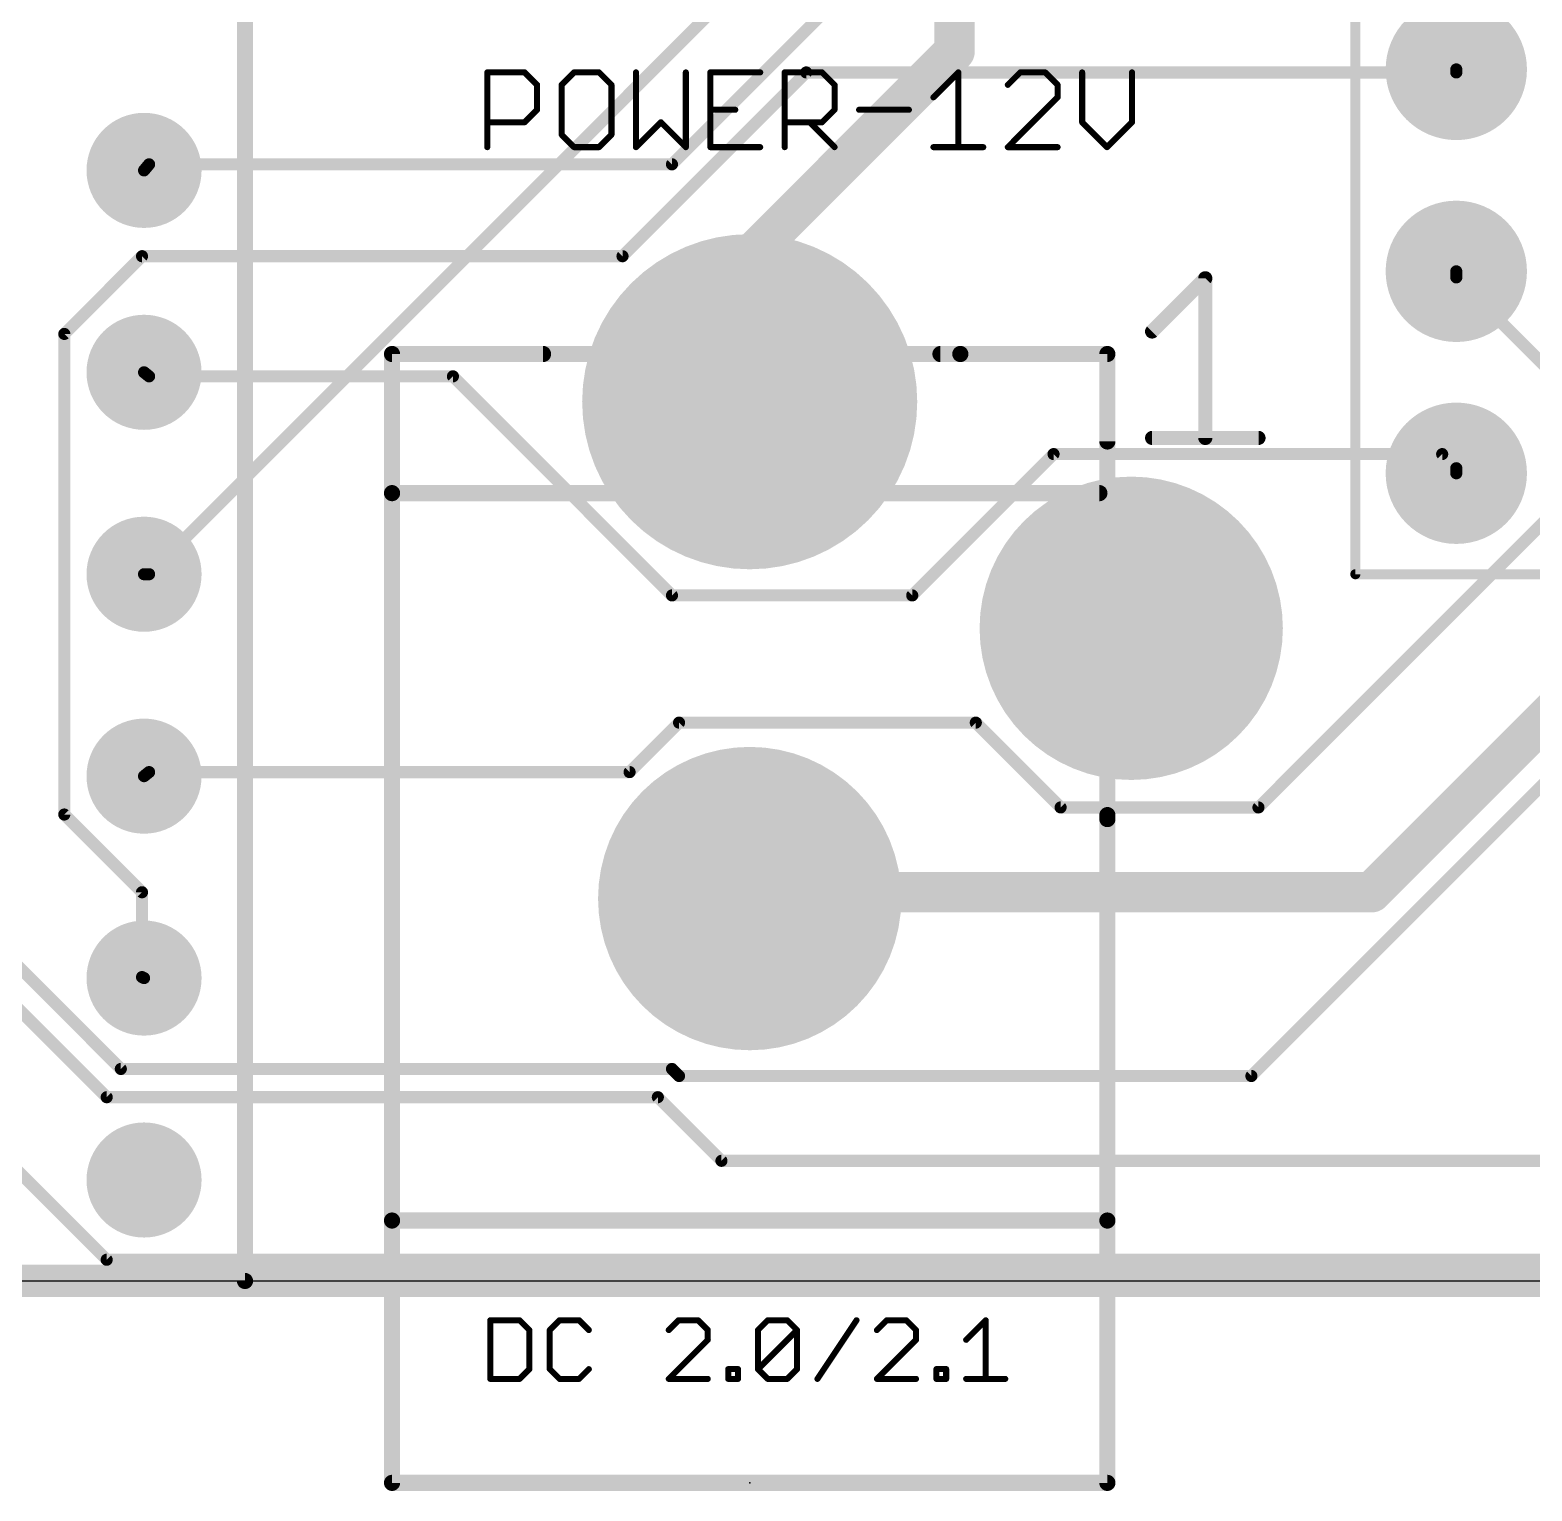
# Model space of a CAD drawing. Extents: x 0 to 101, y -4 to 80.
# Drawn here: x 53.18 to 72.07, y -2.64 to 15.74 of the extents above; entities that cross this region are included whole.
import ezdxf

# ---------------------------------------------------------------- set-up
doc = ezdxf.new("R2010")
doc.units = 0
for name, color, linetype in [('1', 14, 'CONTINUOUS'), ('16', 174, 'CONTINUOUS'), ('17', 94, 'CONTINUOUS'), ('20', 178, 'CONTINUOUS'), ('21', 251, 'CONTINUOUS'), ('23', 178, 'CONTINUOUS'), ('25', 251, 'CONTINUOUS'), ('51', 251, 'CONTINUOUS')]:
    doc.layers.add(name, color=color, linetype=linetype)

# ---------------------------------------------------------------- blocks, each defined once
blk = doc.blocks.new('ROUNDP')
at = {"const_width": 0.5}
blk.add_lwpolyline([(0, -0.25, 1), (0, 0.25, 1), (0, -0.25)], format="xyb", dxfattribs=at)

msp = doc.modelspace()

# ---------------------------------------------------------------- linework, layer by layer
at = {"layer": '1'}
for points, const_width in [([(66.2305, 19.0246), (61.2521, 14.0462)], 0.1524), ([(71.12, 15.2019), (71.12, 15.24)], 0.1524), ([(62.9412, 15.2019), (60.6298, 12.8905)], 0.1524), ([(71.12, 15.2019), (62.9412, 15.2019)], 0.1524), ([(54.6735, 14.0462), (54.61, 13.97)], 0.1524), ([(61.2521, 14.0462), (54.6735, 14.0462)], 0.1524), ([(54.5846, 12.8905), (53.6067, 11.9126)], 0.1524), ([(60.6298, 12.8905), (54.5846, 12.8905)], 0.1524), ([(71.12, 12.6238), (71.12, 12.7)], 0.1524), ([(71.12, 12.6238), (72.3646, 11.3792)], 0.1524), ([(53.6067, 11.9126), (53.6067, 5.8674)], 0.1524), ([(54.6735, 11.3792), (54.61, 11.43)], 0.1524), ([(58.4962, 11.3792), (54.6735, 11.3792)], 0.1524), ([(61.2521, 8.6233), (58.4962, 11.3792)], 0.1524), ([(66.0527, 10.4013), (64.2747, 8.6233)], 0.1524), ([(70.9422, 10.4013), (66.0527, 10.4013)], 0.1524), ([(71.12, 10.2235), (70.9422, 10.4013)], 0.1524), ([(71.12, 10.2235), (71.12, 10.16)], 0.1524), ([(54.1401, 2.3114), (46.4947, 9.9568)], 0.1524), ([(54.3179, 2.667), (47.0281, 9.9568)], 0.1524), ([(72.3646, 9.6901), (68.6308, 5.9563)], 0.1524), ([(64.2747, 8.6233), (61.2521, 8.6233)], 0.1524), ([(73.6981, 8.5344), (70.0532, 4.8895)], 0.508), ([(73.9648, 8.001), (68.5419, 2.5781)], 0.1524), ([(61.341, 7.0231), (60.7187, 6.4008)], 0.1524), ([(65.0748, 7.0231), (61.341, 7.0231)], 0.1524), ([(66.1416, 5.9563), (65.0748, 7.0231)], 0.1524), ([(54.6735, 6.4008), (54.61, 6.35)], 0.1524), ([(60.7187, 6.4008), (54.6735, 6.4008)], 0.1524), ([(53.6067, 5.8674), (54.5846, 4.8895)], 0.1524), ([(68.6308, 5.9563), (66.1416, 5.9563)], 0.1524), ([(70.0532, 4.8895), (62.23, 4.8895)], 0.508), ([(62.23, 4.8895), (62.23, 4.81)], 0.508), ([(54.1401, 0.2667), (49.5173, 4.8895)], 0.1524), ([(54.5846, 4.8895), (54.5846, 3.8227)], 0.1524), ([(54.5846, 3.8227), (54.61, 3.81)], 0.1524), ([(61.2521, 2.667), (54.3179, 2.667)], 0.1524), ([(61.341, 2.5781), (61.2521, 2.667)], 0.1524), ([(68.5419, 2.5781), (61.341, 2.5781)], 0.1524), ([(61.0743, 2.3114), (54.1401, 2.3114)], 0.1524), ([(61.8744, 1.5113), (61.0743, 2.3114)], 0.1524), ([(84.0105, 1.5113), (61.8744, 1.5113)], 0.1524), ([(0, 0), (100.33, 0)], 0.4064), ([(83.0326, 0.2667), (54.1401, 0.2667)], 0.1524)]:
    msp.add_lwpolyline(points, dxfattribs=dict(at, const_width=const_width))
for points, const_width in [([(71.1581, 15.24, 1), (71.0819, 15.24)], 0.0762), ([(62.9412, 15.24, 1), (62.9412, 15.1638)], 0.0762), ([(62.9681, 15.175, 1), (62.9143, 15.2288)], 0.0762), ([(71.0819, 15.2019, 1), (71.1581, 15.2019)], 0.0762), ([(71.12, 15.1638, 1), (71.12, 15.24)], 0.0762), ([(54.5807, 13.9944, 1), (54.6393, 13.9456)], 0.0762), ([(54.6735, 14.0843, 1), (54.6735, 14.0081)], 0.0762), ([(54.7028, 14.0218, 1), (54.6442, 14.0706)], 0.0762), ([(61.2252, 14.0731, 1), (61.279, 14.0193)], 0.0762), ([(61.2521, 14.0081, 1), (61.2521, 14.0843)], 0.0762), ([(54.5846, 12.9286, 1), (54.5846, 12.8524)], 0.0762), ([(54.6115, 12.8636, 1), (54.5577, 12.9174)], 0.0762), ([(60.6029, 12.9174, 1), (60.6567, 12.8636)], 0.0762), ([(60.6298, 12.8524, 1), (60.6298, 12.9286)], 0.0762), ([(71.1581, 12.7, 1), (71.0819, 12.7)], 0.0762), ([(71.0819, 12.6238, 1), (71.1581, 12.6238)], 0.0762), ([(71.1469, 12.6507, 1), (71.0931, 12.5969)], 0.0762), ([(53.6448, 11.9126, 1), (53.5686, 11.9126)], 0.0762), ([(53.5798, 11.9395, 1), (53.6336, 11.8857)], 0.0762), ([(54.6338, 11.4598, 1), (54.5862, 11.4002)], 0.0762), ([(54.6735, 11.4173, 1), (54.6735, 11.3411)], 0.0762), ([(54.6497, 11.3494, 1), (54.6973, 11.409)], 0.0762), ([(58.5231, 11.4061, 1), (58.4693, 11.3523)], 0.0762), ([(58.4962, 11.3411, 1), (58.4962, 11.4173)], 0.0762), ([(66.0527, 10.4394, 1), (66.0527, 10.3632)], 0.0762), ([(66.0796, 10.3744, 1), (66.0258, 10.4282)], 0.0762), ([(70.9691, 10.4282, 1), (70.9153, 10.3744)], 0.0762), ([(70.9422, 10.3632, 1), (70.9422, 10.4394)], 0.0762), ([(71.1581, 10.2235, 1), (71.0819, 10.2235)], 0.0762), ([(71.0931, 10.1966, 1), (71.1469, 10.2504)], 0.0762), ([(71.0819, 10.16, 1), (71.1581, 10.16)], 0.0762), ([(61.2521, 8.6614, 1), (61.2521, 8.5852)], 0.0762), ([(64.2747, 8.5852, 1), (64.2747, 8.6614)], 0.0762), ([(61.2252, 8.5964, 1), (61.279, 8.6502)], 0.0762), ([(64.2478, 8.6502, 1), (64.3016, 8.5964)], 0.0762), ([(61.341, 7.0612, 1), (61.341, 6.985)], 0.0762), ([(61.3679, 6.9962, 1), (61.3141, 7.05)], 0.0762), ([(65.1017, 7.05, 1), (65.0479, 6.9962)], 0.0762), ([(65.0748, 6.985, 1), (65.0748, 7.0612)], 0.0762), ([(54.6735, 6.4389, 1), (54.6735, 6.3627)], 0.0762), ([(54.6973, 6.371, 1), (54.6497, 6.4306)], 0.0762), ([(60.6918, 6.4277, 1), (60.7456, 6.3739)], 0.0762), ([(60.7187, 6.3627, 1), (60.7187, 6.4389)], 0.0762), ([(54.5862, 6.3798, 1), (54.6338, 6.3202)], 0.0762), ([(53.5686, 5.8674, 1), (53.6448, 5.8674)], 0.0762), ([(53.6336, 5.8943, 1), (53.5798, 5.8405)], 0.0762), ([(66.1416, 5.9944, 1), (66.1416, 5.9182)], 0.0762), ([(66.1147, 5.9294, 1), (66.1685, 5.9832)], 0.0762), ([(68.6039, 5.9832, 1), (68.6577, 5.9294)], 0.0762), ([(68.6308, 5.9182, 1), (68.6308, 5.9944)], 0.0762), ([(62.23, 5.0165, 1), (62.23, 4.7625)], 0.254), ([(62.357, 4.8895, 1), (62.103, 4.8895)], 0.254), ([(69.9634, 4.9793, 1), (70.143, 4.7997)], 0.254), ([(70.0532, 4.7625, 1), (70.0532, 5.0165)], 0.254), ([(54.6227, 4.8895, 1), (54.5465, 4.8895)], 0.0762), ([(54.5577, 4.8626, 1), (54.6115, 4.9164)], 0.0762), ([(62.103, 4.81, 1), (62.357, 4.81)], 0.254), ([(54.6016, 3.8568, 1), (54.5676, 3.7886)], 0.0762), ([(54.5465, 3.8227, 1), (54.6227, 3.8227)], 0.0762), ([(54.593, 3.7759, 1), (54.627, 3.8441)], 0.0762), ([(54.3179, 2.7051, 1), (54.3179, 2.6289)], 0.0762), ([(54.291, 2.6401, 1), (54.3448, 2.6939)], 0.0762), ([(61.279, 2.6939, 1), (61.2252, 2.6401)], 0.0762), ([(61.2521, 2.6289, 1), (61.2521, 2.7051)], 0.0762), ([(61.341, 2.6162, 1), (61.341, 2.54)], 0.0762), ([(68.5419, 2.54, 1), (68.5419, 2.6162)], 0.0762), ([(61.3141, 2.5512, 1), (61.3679, 2.605)], 0.0762), ([(68.515, 2.605, 1), (68.5688, 2.5512)], 0.0762), ([(54.1401, 2.3495, 1), (54.1401, 2.2733)], 0.0762), ([(54.1132, 2.2845, 1), (54.167, 2.3383)], 0.0762), ([(61.1012, 2.3383, 1), (61.0474, 2.2845)], 0.0762), ([(61.0743, 2.2733, 1), (61.0743, 2.3495)], 0.0762), ([(61.8744, 1.5494, 1), (61.8744, 1.4732)], 0.0762), ([(61.8475, 1.4844, 1), (61.9013, 1.5382)], 0.0762), ([(54.1401, 0.3048, 1), (54.1401, 0.2286)], 0.0762), ([(54.1132, 0.2398, 1), (54.167, 0.2936)], 0.0762)]:
    msp.add_lwpolyline(points, format="xyb", dxfattribs=dict(at, const_width=const_width))
at = {"layer": '16'}
for points, const_width in [([(64.8081, 20.2692), (64.8081, 15.4686)], 0.508), ([(64.2747, 18.4912), (54.6735, 8.89)], 0.1524), ([(64.8081, 15.4686), (62.23, 12.8905)], 0.508), ([(62.23, 12.8905), (62.23, 11.06)], 0.508), ([(54.6735, 8.89), (54.61, 8.89)], 0.1524), ([(0, 0), (100.33, 0)], 0.4064)]:
    msp.add_lwpolyline(points, dxfattribs=dict(at, const_width=const_width))
for points, const_width in [([(64.8979, 15.3788, 1), (64.7183, 15.5584)], 0.254), ([(64.6811, 15.4686, 1), (64.9351, 15.4686)], 0.254), ([(62.357, 12.8905, 1), (62.103, 12.8905)], 0.254), ([(62.1402, 12.9803, 1), (62.3198, 12.8007)], 0.254), ([(62.103, 11.06, 1), (62.357, 11.06)], 0.254), ([(54.61, 8.9281, 1), (54.61, 8.8519)], 0.0762), ([(54.6466, 8.9169, 1), (54.7004, 8.8631)], 0.0762), ([(54.6735, 8.8519, 1), (54.6735, 8.9281)], 0.0762)]:
    msp.add_lwpolyline(points, format="xyb", dxfattribs=dict(at, const_width=const_width))
at = {"layer": '20'}
msp.add_line((0, 0), (100, 0), dxfattribs=at)
at = {"layer": '21'}
for points, const_width in [([(55.88, 35.56), (55.88, 0)], 0.2032), ([(69.85, 8.89), (69.85, 29.21)], 0.127), ([(57.73, 0.76), (57.73, 11.66)], 0.2032), ([(57.73, 11.66), (59.63, 11.66)], 0.2032), ([(66.73, 11.66), (64.63, 11.66)], 0.2032), ([(66.73, 11.66), (66.73, 10.56)], 0.2032), ([(87.63, 8.89), (69.85, 8.89)], 0.127), ([(66.73, 0.76), (66.73, 5.86)], 0.2032), ([(57.73, 0.76), (66.73, 0.76)], 0.2032), ([(55.88, 0), (48.26, 0)], 0.2032)]:
    msp.add_lwpolyline(points, dxfattribs=dict(at, const_width=const_width))
for points, const_width in [([(57.7808, 11.66, 1), (57.6792, 11.66)], 0.1016), ([(57.73, 11.7108, 1), (57.73, 11.6092)], 0.1016), ([(59.63, 11.6092, 1), (59.63, 11.7108)], 0.1016), ([(64.63, 11.7108, 1), (64.63, 11.6092)], 0.1016), ([(66.7808, 11.66, 1), (66.6792, 11.66)], 0.1016), ([(66.73, 11.6092, 1), (66.73, 11.7108)], 0.1016), ([(66.6792, 10.56, 1), (66.7808, 10.56)], 0.1016), ([(69.85, 8.9218, 1), (69.85, 8.8582)], 0.0635), ([(69.8183, 8.89, 1), (69.8818, 8.89)], 0.0635), ([(66.7808, 5.86, 1), (66.6792, 5.86)], 0.1016), ([(57.73, 0.8108, 1), (57.73, 0.7092)], 0.1016), ([(57.6792, 0.76, 1), (57.7808, 0.76)], 0.1016), ([(66.6792, 0.76, 1), (66.7808, 0.76)], 0.1016), ([(66.73, 0.7092, 1), (66.73, 0.8108)], 0.1016), ([(55.8292, 0, 1), (55.9308, 0)], 0.1016), ([(55.88, -0.0508, 1), (55.88, 0.0508)], 0.1016)]:
    msp.add_lwpolyline(points, format="xyb", dxfattribs=dict(at, const_width=const_width))
at = {"layer": '23'}
msp.add_point((62.23, -2.54), dxfattribs=at)
at = {"layer": '25'}
for points, const_width in [([(58.9284, 15.2218, 1), (58.9284, 15.1837)], 0.0381), ([(58.9475, 15.2027, 1), (58.9094, 15.2027)], 0.0381), ([(59.4122, 15.2162, 1), (59.3853, 15.1892)], 0.0381), ([(59.3987, 15.1837, 1), (59.3987, 15.2218)], 0.0381), ([(60.0207, 15.2218, 1), (60.0207, 15.1837)], 0.0381), ([(60.0342, 15.1892, 1), (60.0072, 15.2162)], 0.0381), ([(60.3477, 15.2162, 1), (60.3208, 15.1892)], 0.0381), ([(60.3342, 15.1837, 1), (60.3342, 15.2218)], 0.0381), ([(60.8185, 15.2027, 1), (60.7804, 15.2027)], 0.0381), ([(61.4456, 15.2027, 1), (61.4075, 15.2027)], 0.0381), ([(61.754, 15.2027, 1), (61.7159, 15.2027)], 0.0381), ([(61.735, 15.2218, 1), (61.735, 15.1837)], 0.0381), ([(62.3621, 15.1837, 1), (62.3621, 15.2218)], 0.0381), ([(62.6705, 15.2218, 1), (62.6705, 15.1837)], 0.0381), ([(62.6896, 15.2027, 1), (62.6515, 15.2027)], 0.0381), ([(63.1543, 15.2162, 1), (63.1273, 15.1892)], 0.0381), ([(63.1408, 15.1837, 1), (63.1408, 15.2218)], 0.0381), ([(64.8741, 15.2027, 1), (64.836, 15.2027)], 0.0381), ([(64.8685, 15.1892, 1), (64.8416, 15.2162)], 0.0381), ([(65.6338, 15.2218, 1), (65.6338, 15.1837)], 0.0381), ([(65.6473, 15.1892, 1), (65.6204, 15.2162)], 0.0381), ([(65.9608, 15.2162, 1), (65.9339, 15.1892)], 0.0381), ([(65.9474, 15.1837, 1), (65.9474, 15.2218)], 0.0381), ([(66.4316, 15.2027, 1), (66.3935, 15.2027)], 0.0381), ([(67.0587, 15.2027, 1), (67.0206, 15.2027)], 0.0381), ([(59.5745, 15.0459, 1), (59.5364, 15.0459)], 0.0381), ([(59.542, 15.0325, 1), (59.569, 15.0594)], 0.0381), ([(59.883, 15.0459, 1), (59.8449, 15.0459)], 0.0381), ([(59.8505, 15.0594, 1), (59.8774, 15.0325)], 0.0381), ([(60.5101, 15.0459, 1), (60.472, 15.0459)], 0.0381), ([(60.4775, 15.0325, 1), (60.5045, 15.0594)], 0.0381), ([(63.3166, 15.0459, 1), (63.2785, 15.0459)], 0.0381), ([(63.2841, 15.0325, 1), (63.311, 15.0594)], 0.0381), ([(65.4636, 15.0594, 1), (65.4905, 15.0325)], 0.0381), ([(66.1232, 15.0459, 1), (66.0851, 15.0459)], 0.0381), ([(66.0907, 15.0325, 1), (66.1176, 15.0594)], 0.0381), ([(59.5364, 14.7324, 1), (59.5745, 14.7324)], 0.0381), ([(59.569, 14.7189, 1), (59.542, 14.7459)], 0.0381), ([(61.735, 14.7515, 1), (61.735, 14.7134)], 0.0381), ([(62.0485, 14.7134, 1), (62.0485, 14.7515)], 0.0381), ([(63.2785, 14.7324, 1), (63.3166, 14.7324)], 0.0381), ([(63.311, 14.7189, 1), (63.2841, 14.7459)], 0.0381), ([(63.606, 14.7515, 1), (63.606, 14.7134)], 0.0381), ([(64.2331, 14.7134, 1), (64.2331, 14.7515)], 0.0381), ([(64.5281, 14.9026, 1), (64.555, 14.8757)], 0.0381), ([(66.0851, 14.8892, 1), (66.1232, 14.8892)], 0.0381), ([(66.1176, 14.8757, 1), (66.0907, 14.9026)], 0.0381), ([(58.9284, 14.5947, 1), (58.9284, 14.5566)], 0.0381), ([(59.3853, 14.5891, 1), (59.4122, 14.5622)], 0.0381), ([(59.3987, 14.5566, 1), (59.3987, 14.5947)], 0.0381), ([(61.1265, 14.5891, 1), (61.0995, 14.5622)], 0.0381), ([(61.1265, 14.5622, 1), (61.0995, 14.5891)], 0.0381), ([(62.6705, 14.5947, 1), (62.6705, 14.5566)], 0.0381), ([(62.9975, 14.5891, 1), (62.9706, 14.5622)], 0.0381), ([(63.1273, 14.5891, 1), (63.1543, 14.5622)], 0.0381), ([(63.1408, 14.5566, 1), (63.1408, 14.5947)], 0.0381), ([(66.426, 14.5891, 1), (66.3991, 14.5622)], 0.0381), ([(66.3935, 14.5756, 1), (66.4316, 14.5756)], 0.0381), ([(67.0206, 14.5756, 1), (67.0587, 14.5756)], 0.0381), ([(67.0531, 14.5622, 1), (67.0262, 14.5891)], 0.0381), ([(59.8774, 14.4323, 1), (59.8505, 14.4054)], 0.0381), ([(59.8449, 14.4189, 1), (59.883, 14.4189)], 0.0381), ([(60.472, 14.4189, 1), (60.5101, 14.4189)], 0.0381), ([(60.5045, 14.4054, 1), (60.4775, 14.4323)], 0.0381), ([(58.9094, 14.2621, 1), (58.9475, 14.2621)], 0.0381), ([(60.0207, 14.2812, 1), (60.0207, 14.2431)], 0.0381), ([(60.0072, 14.2486, 1), (60.0342, 14.2756)], 0.0381), ([(60.3208, 14.2756, 1), (60.3477, 14.2486)], 0.0381), ([(60.3342, 14.2431, 1), (60.3342, 14.2812)], 0.0381), ([(60.786, 14.2756, 1), (60.8129, 14.2486)], 0.0381), ([(60.7804, 14.2621, 1), (60.8185, 14.2621)], 0.0381), ([(61.4075, 14.2621, 1), (61.4456, 14.2621)], 0.0381), ([(61.4131, 14.2486, 1), (61.44, 14.2756)], 0.0381), ([(61.7159, 14.2621, 1), (61.754, 14.2621)], 0.0381), ([(61.735, 14.2812, 1), (61.735, 14.2431)], 0.0381), ([(62.3621, 14.2431, 1), (62.3621, 14.2812)], 0.0381), ([(62.6515, 14.2621, 1), (62.6896, 14.2621)], 0.0381), ([(63.2841, 14.2486, 1), (63.311, 14.2756)], 0.0381), ([(64.5415, 14.2812, 1), (64.5415, 14.2431)], 0.0381), ([(64.836, 14.2621, 1), (64.8741, 14.2621)], 0.0381), ([(65.1686, 14.2431, 1), (65.1686, 14.2812)], 0.0381), ([(65.4636, 14.2756, 1), (65.4905, 14.2486)], 0.0381), ([(65.4771, 14.2812, 1), (65.4771, 14.2431)], 0.0381), ([(66.1041, 14.2431, 1), (66.1041, 14.2812)], 0.0381), ([(66.7126, 14.2756, 1), (66.7396, 14.2486)], 0.0381), ([(66.7126, 14.2486, 1), (66.7396, 14.2756)], 0.0381), ([(68.0064, 12.6128, 1), (67.9175, 12.6128)], 0.0889), ([(67.9934, 12.5814, 1), (67.9305, 12.6442)], 0.0889), ([(67.2611, 11.9748, 1), (67.324, 11.9119)], 0.0889), ([(67.2925, 10.6489, 1), (67.2925, 10.5601)], 0.0889), ([(67.9175, 10.6045, 1), (68.0064, 10.6045)], 0.0889), ([(68.6314, 10.5601, 1), (68.6314, 10.6489)], 0.0889)]:
    msp.add_lwpolyline(points, format="xyb", dxfattribs=dict(at, const_width=const_width))
for points, const_width in [([(58.9284, 14.2621), (58.9284, 15.2027)], 0.0762), ([(58.9284, 15.2027), (59.3987, 15.2027)], 0.0762), ([(59.3987, 15.2027), (59.5555, 15.0459)], 0.0762), ([(60.0207, 15.2027), (59.8639, 15.0459)], 0.0762), ([(60.3342, 15.2027), (60.0207, 15.2027)], 0.0762), ([(60.491, 15.0459), (60.3342, 15.2027)], 0.0762), ([(60.7995, 15.2027), (60.7995, 14.2621)], 0.0762), ([(61.4265, 14.2621), (61.4265, 15.2027)], 0.0762), ([(62.3621, 15.2027), (61.735, 15.2027)], 0.0762), ([(61.735, 15.2027), (61.735, 14.2621)], 0.0762), ([(62.6705, 14.2621), (62.6705, 15.2027)], 0.0762), ([(62.6705, 15.2027), (63.1408, 15.2027)], 0.0762), ([(63.1408, 15.2027), (63.2976, 15.0459)], 0.0762), ([(64.5415, 14.8892), (64.8551, 15.2027)], 0.0762), ([(64.8551, 15.2027), (64.8551, 14.2621)], 0.0762), ([(65.6338, 15.2027), (65.4771, 15.0459)], 0.0762), ([(65.9474, 15.2027), (65.6338, 15.2027)], 0.0762), ([(66.1041, 15.0459), (65.9474, 15.2027)], 0.0762), ([(66.4126, 15.2027), (66.4126, 14.5756)], 0.0762), ([(67.0396, 14.5756), (67.0396, 15.2027)], 0.0762), ([(59.5555, 15.0459), (59.5555, 14.7324)], 0.0762), ([(59.8639, 15.0459), (59.8639, 14.4189)], 0.0762), ([(60.491, 14.4189), (60.491, 15.0459)], 0.0762), ([(63.2976, 15.0459), (63.2976, 14.7324)], 0.0762), ([(66.1041, 14.8892), (66.1041, 15.0459)], 0.0762), ([(59.5555, 14.7324), (59.3987, 14.5756)], 0.0762), ([(61.735, 14.7324), (62.0485, 14.7324)], 0.0762), ([(63.2976, 14.7324), (63.1408, 14.5756)], 0.0762), ([(63.606, 14.7324), (64.2331, 14.7324)], 0.0762), ([(65.4771, 14.2621), (66.1041, 14.8892)], 0.0762), ([(59.3987, 14.5756), (58.9284, 14.5756)], 0.0762), ([(60.7995, 14.2621), (61.113, 14.5756)], 0.0762), ([(61.113, 14.5756), (61.4265, 14.2621)], 0.0762), ([(63.1408, 14.5756), (62.6705, 14.5756)], 0.0762), ([(62.984, 14.5756), (63.2976, 14.2621)], 0.0762), ([(66.4126, 14.5756), (66.7261, 14.2621)], 0.0762), ([(66.7261, 14.2621), (67.0396, 14.5756)], 0.0762), ([(59.8639, 14.4189), (60.0207, 14.2621)], 0.0762), ([(60.3342, 14.2621), (60.491, 14.4189)], 0.0762), ([(60.0207, 14.2621), (60.3342, 14.2621)], 0.0762), ([(61.735, 14.2621), (62.3621, 14.2621)], 0.0762), ([(64.5415, 14.2621), (65.1686, 14.2621)], 0.0762), ([(66.1041, 14.2621), (65.4771, 14.2621)], 0.0762), ([(67.2925, 11.9434), (67.962, 12.6128)], 0.1778), ([(67.962, 12.6128), (67.962, 10.6045)], 0.1778), ([(67.2925, 10.6045), (68.6314, 10.6045)], 0.1778)]:
    msp.add_lwpolyline(points, dxfattribs=dict(at, const_width=const_width))
at = {"layer": '51'}
for points, const_width in [([(55.88, 35.56), (55.88, 0)], 0.127), ([(57.73, 9.91), (57.73, 11.66)], 0.2032), ([(57.73, 11.66), (64.88, 11.66)], 0.2032), ([(64.88, 11.66), (64.63, 11.66)], 0.2032), ([(66.73, 11.66), (64.88, 11.66)], 0.2032), ([(66.73, 11.66), (66.73, 5.81)], 0.2032), ([(57.73, 0.76), (57.73, 9.91)], 0.2032), ([(57.73, 9.91), (66.63, 9.91)], 0.2032), ([(66.73, 5.81), (66.73, 5.86)], 0.2032), ([(66.73, 0.76), (66.73, 5.81)], 0.2032), ([(57.73, 0.76), (57.73, -2.54)], 0.2032), ([(57.73, 0.76), (66.73, 0.76)], 0.2032), ([(66.73, -2.54), (66.73, 0.76)], 0.2032), ([(55.88, 0), (38.1, 0)], 0.127), ([(58.9661, -0.4947), (58.9661, -1.2319)], 0.0762), ([(59.3347, -0.4947), (58.9661, -0.4947)], 0.0762), ([(59.4576, -0.6175), (59.3347, -0.4947)], 0.0762), ([(59.8374, -0.4947), (59.7145, -0.6175)], 0.0762), ([(60.0831, -0.4947), (59.8374, -0.4947)], 0.0762), ([(60.206, -0.6175), (60.0831, -0.4947)], 0.0762), ([(61.3342, -0.4947), (61.2113, -0.6175)], 0.0762), ([(61.58, -0.4947), (61.3342, -0.4947)], 0.0762), ([(61.7028, -0.6175), (61.58, -0.4947)], 0.0762), ([(62.334, -0.6175), (62.4568, -0.4947)], 0.0762), ([(62.4568, -0.4947), (62.7026, -0.4947)], 0.0762), ([(62.7026, -0.4947), (62.8255, -0.6175)], 0.0762), ([(63.0824, -1.2319), (63.5739, -0.4947)], 0.0762), ([(63.9537, -0.4947), (63.8308, -0.6175)], 0.0762), ([(64.1994, -0.4947), (63.9537, -0.4947)], 0.0762), ([(64.3223, -0.6175), (64.1994, -0.4947)], 0.0762), ([(64.9534, -0.7404), (65.1992, -0.4947)], 0.0762), ([(65.1992, -0.4947), (65.1992, -1.2319)], 0.0762), ([(59.4576, -1.109), (59.4576, -0.6175)], 0.0762), ([(59.7145, -0.6175), (59.7145, -1.109)], 0.0762), ([(61.2113, -1.2319), (61.7028, -0.7404)], 0.0762), ([(61.7028, -0.7404), (61.7028, -0.6175)], 0.0762), ([(62.334, -1.109), (62.334, -0.6175)], 0.0762), ([(62.334, -1.109), (62.8255, -0.6175)], 0.0762), ([(62.8255, -0.6175), (62.8255, -1.109)], 0.0762), ([(63.8308, -1.2319), (64.3223, -0.7404)], 0.0762), ([(64.3223, -0.7404), (64.3223, -0.6175)], 0.0762), ([(59.3347, -1.2319), (59.4576, -1.109)], 0.0762), ([(59.7145, -1.109), (59.8374, -1.2319)], 0.0762), ([(60.0831, -1.2319), (60.206, -1.109)], 0.0762), ([(61.9598, -1.2319), (61.9598, -1.109)], 0.0762), ([(61.9598, -1.109), (62.0826, -1.109)], 0.0762), ([(62.0826, -1.109), (62.0826, -1.2319)], 0.0762), ([(62.4568, -1.2319), (62.334, -1.109)], 0.0762), ([(62.8255, -1.109), (62.7026, -1.2319)], 0.0762), ([(64.5792, -1.2319), (64.5792, -1.109)], 0.0762), ([(64.5792, -1.109), (64.7021, -1.109)], 0.0762), ([(64.7021, -1.109), (64.7021, -1.2319)], 0.0762), ([(58.9661, -1.2319), (59.3347, -1.2319)], 0.0762), ([(59.8374, -1.2319), (60.0831, -1.2319)], 0.0762), ([(61.7028, -1.2319), (61.2113, -1.2319)], 0.0762), ([(62.0826, -1.2319), (61.9598, -1.2319)], 0.0762), ([(62.7026, -1.2319), (62.4568, -1.2319)], 0.0762), ([(64.3223, -1.2319), (63.8308, -1.2319)], 0.0762), ([(64.7021, -1.2319), (64.5792, -1.2319)], 0.0762), ([(64.9534, -1.2319), (65.4449, -1.2319)], 0.0762), ([(66.73, -2.54), (57.73, -2.54)], 0.2032)]:
    msp.add_lwpolyline(points, dxfattribs=dict(at, const_width=const_width))
for points, const_width in [([(57.7808, 11.66, 1), (57.6792, 11.66)], 0.1016), ([(57.73, 11.7108, 1), (57.73, 11.6092)], 0.1016), ([(64.63, 11.7108, 1), (64.63, 11.6092)], 0.1016), ([(64.88, 11.7108, 1), (64.88, 11.6092)], 0.1016), ([(64.88, 11.6092, 1), (64.88, 11.7108)], 0.1016), ([(64.88, 11.6092, 1), (64.88, 11.7108)], 0.1016), ([(66.7808, 11.66, 1), (66.6792, 11.66)], 0.1016), ([(66.73, 11.6092, 1), (66.73, 11.7108)], 0.1016), ([(57.7808, 9.91, 1), (57.6792, 9.91)], 0.1016), ([(57.73, 9.9608, 1), (57.73, 9.8592)], 0.1016), ([(57.6792, 9.91, 1), (57.7808, 9.91)], 0.1016), ([(66.63, 9.8592, 1), (66.63, 9.9608)], 0.1016), ([(66.7808, 5.86, 1), (66.6792, 5.86)], 0.1016), ([(66.7808, 5.81, 1), (66.6792, 5.81)], 0.1016), ([(66.6792, 5.81, 1), (66.7808, 5.81)], 0.1016), ([(66.6792, 5.81, 1), (66.7808, 5.81)], 0.1016), ([(57.7808, 0.76, 1), (57.6792, 0.76)], 0.1016), ([(57.73, 0.8108, 1), (57.73, 0.7092)], 0.1016), ([(57.6792, 0.76, 1), (57.7808, 0.76)], 0.1016), ([(66.7808, 0.76, 1), (66.6792, 0.76)], 0.1016), ([(66.6792, 0.76, 1), (66.7808, 0.76)], 0.1016), ([(66.73, 0.7092, 1), (66.73, 0.8108)], 0.1016), ([(55.8483, 0, 1), (55.9118, 0)], 0.0635), ([(55.88, -0.0318, 1), (55.88, 0.0318)], 0.0635), ([(58.9852, -0.4947, 1), (58.9471, -0.4947)], 0.0381), ([(58.9661, -0.4756, 1), (58.9661, -0.5137)], 0.0381), ([(59.3482, -0.4812, 1), (59.3212, -0.5081)], 0.0381), ([(59.3347, -0.5137, 1), (59.3347, -0.4756)], 0.0381), ([(59.8374, -0.4756, 1), (59.8374, -0.5137)], 0.0381), ([(59.8509, -0.5081, 1), (59.8239, -0.4812)], 0.0381), ([(60.0966, -0.4812, 1), (60.0697, -0.5081)], 0.0381), ([(60.0831, -0.5137, 1), (60.0831, -0.4756)], 0.0381), ([(61.3342, -0.4756, 1), (61.3342, -0.5137)], 0.0381), ([(61.3477, -0.5081, 1), (61.3207, -0.4812)], 0.0381), ([(61.5934, -0.4812, 1), (61.5665, -0.5081)], 0.0381), ([(61.58, -0.5137, 1), (61.58, -0.4756)], 0.0381), ([(62.4568, -0.4756, 1), (62.4568, -0.5137)], 0.0381), ([(62.4703, -0.5081, 1), (62.4434, -0.4812)], 0.0381), ([(62.7161, -0.4812, 1), (62.6891, -0.5081)], 0.0381), ([(62.7026, -0.5137, 1), (62.7026, -0.4756)], 0.0381), ([(63.5897, -0.5052, 1), (63.558, -0.4841)], 0.0381), ([(63.9537, -0.4756, 1), (63.9537, -0.5137)], 0.0381), ([(63.9671, -0.5081, 1), (63.9402, -0.4812)], 0.0381), ([(64.2129, -0.4812, 1), (64.1859, -0.5081)], 0.0381), ([(64.1994, -0.5137, 1), (64.1994, -0.4756)], 0.0381), ([(65.2182, -0.4947, 1), (65.1801, -0.4947)], 0.0381), ([(65.2126, -0.5081, 1), (65.1857, -0.4812)], 0.0381), ([(59.4766, -0.6175, 1), (59.4385, -0.6175)], 0.0381), ([(59.4441, -0.631, 1), (59.4711, -0.6041)], 0.0381), ([(59.701, -0.6041, 1), (59.728, -0.631)], 0.0381), ([(59.7336, -0.6175, 1), (59.6955, -0.6175)], 0.0381), ([(60.1925, -0.631, 1), (60.2195, -0.6041)], 0.0381), ([(61.1979, -0.6041, 1), (61.2248, -0.631)], 0.0381), ([(61.7219, -0.6175, 1), (61.6838, -0.6175)], 0.0381), ([(61.6838, -0.7404, 1), (61.7219, -0.7404)], 0.0381), ([(61.6894, -0.631, 1), (61.7163, -0.6041)], 0.0381), ([(61.7163, -0.7539, 1), (61.6894, -0.7269)], 0.0381), ([(62.353, -0.6175, 1), (62.3149, -0.6175)], 0.0381), ([(62.3205, -0.6041, 1), (62.3474, -0.631)], 0.0381), ([(62.8445, -0.6175, 1), (62.8064, -0.6175)], 0.0381), ([(62.8389, -0.631, 1), (62.812, -0.6041)], 0.0381), ([(62.812, -0.631, 1), (62.8389, -0.6041)], 0.0381), ([(63.8173, -0.6041, 1), (63.8443, -0.631)], 0.0381), ([(64.3413, -0.6175, 1), (64.3032, -0.6175)], 0.0381), ([(64.3032, -0.7404, 1), (64.3413, -0.7404)], 0.0381), ([(64.3088, -0.631, 1), (64.3358, -0.6041)], 0.0381), ([(64.3358, -0.7539, 1), (64.3088, -0.7269)], 0.0381), ([(64.94, -0.7269, 1), (64.9669, -0.7539)], 0.0381), ([(59.4385, -1.109, 1), (59.4766, -1.109)], 0.0381), ([(59.4711, -1.1225, 1), (59.4441, -1.0956)], 0.0381), ([(59.728, -1.0956, 1), (59.701, -1.1225)], 0.0381), ([(59.6955, -1.109, 1), (59.7336, -1.109)], 0.0381), ([(60.2195, -1.1225, 1), (60.1925, -1.0956)], 0.0381), ([(61.9788, -1.109, 1), (61.9407, -1.109)], 0.0381), ([(61.9598, -1.09, 1), (61.9598, -1.1281)], 0.0381), ([(62.1017, -1.109, 1), (62.0636, -1.109)], 0.0381), ([(62.0826, -1.1281, 1), (62.0826, -1.09)], 0.0381), ([(62.3474, -1.0956, 1), (62.3205, -1.1225)], 0.0381), ([(62.3205, -1.0956, 1), (62.3474, -1.1225)], 0.0381), ([(62.3149, -1.109, 1), (62.353, -1.109)], 0.0381), ([(62.8064, -1.109, 1), (62.8445, -1.109)], 0.0381), ([(62.8389, -1.1225, 1), (62.812, -1.0956)], 0.0381), ([(64.5792, -1.09, 1), (64.5792, -1.1281)], 0.0381), ([(64.5983, -1.109, 1), (64.5602, -1.109)], 0.0381), ([(64.7211, -1.109, 1), (64.683, -1.109)], 0.0381), ([(64.7021, -1.1281, 1), (64.7021, -1.09)], 0.0381), ([(58.9661, -1.2128, 1), (58.9661, -1.251)], 0.0381), ([(58.9471, -1.2319, 1), (58.9852, -1.2319)], 0.0381), ([(59.3212, -1.2184, 1), (59.3482, -1.2454)], 0.0381), ([(59.3347, -1.251, 1), (59.3347, -1.2128)], 0.0381), ([(59.8374, -1.2128, 1), (59.8374, -1.251)], 0.0381), ([(59.8239, -1.2454, 1), (59.8509, -1.2184)], 0.0381), ([(60.0697, -1.2184, 1), (60.0966, -1.2454)], 0.0381), ([(60.0831, -1.251, 1), (60.0831, -1.2128)], 0.0381), ([(61.2113, -1.2128, 1), (61.2113, -1.251)], 0.0381), ([(61.1979, -1.2184, 1), (61.2248, -1.2454)], 0.0381), ([(61.7028, -1.251, 1), (61.7028, -1.2128)], 0.0381), ([(61.9598, -1.2128, 1), (61.9598, -1.251)], 0.0381), ([(61.9407, -1.2319, 1), (61.9788, -1.2319)], 0.0381), ([(62.0636, -1.2319, 1), (62.1017, -1.2319)], 0.0381), ([(62.0826, -1.251, 1), (62.0826, -1.2128)], 0.0381), ([(62.4568, -1.2128, 1), (62.4568, -1.251)], 0.0381), ([(62.4434, -1.2454, 1), (62.4703, -1.2184)], 0.0381), ([(62.6891, -1.2184, 1), (62.7161, -1.2454)], 0.0381), ([(62.7026, -1.251, 1), (62.7026, -1.2128)], 0.0381), ([(63.0665, -1.2213, 1), (63.0982, -1.2425)], 0.0381), ([(63.8308, -1.2128, 1), (63.8308, -1.251)], 0.0381), ([(63.8173, -1.2184, 1), (63.8443, -1.2454)], 0.0381), ([(64.3223, -1.251, 1), (64.3223, -1.2128)], 0.0381), ([(64.5792, -1.2128, 1), (64.5792, -1.251)], 0.0381), ([(64.5602, -1.2319, 1), (64.5983, -1.2319)], 0.0381), ([(64.683, -1.2319, 1), (64.7211, -1.2319)], 0.0381), ([(64.7021, -1.251, 1), (64.7021, -1.2128)], 0.0381), ([(64.9534, -1.2128, 1), (64.9534, -1.251)], 0.0381), ([(65.1801, -1.2319, 1), (65.2182, -1.2319)], 0.0381), ([(65.4449, -1.251, 1), (65.4449, -1.2128)], 0.0381), ([(57.73, -2.4892, 1), (57.73, -2.5908)], 0.1016), ([(66.73, -2.5908, 1), (66.73, -2.4892)], 0.1016), ([(57.6792, -2.54, 1), (57.7808, -2.54)], 0.1016), ([(66.6792, -2.54, 1), (66.7808, -2.54)], 0.1016)]:
    msp.add_lwpolyline(points, format="xyb", dxfattribs=dict(at, const_width=const_width))

# ---------------------------------------------------------------- block references
at = {"layer": '17'}
for p, xscale, yscale, rotation in [((71.12, 15.24), 1.778, 1.778, 180), ((71.12, 15.24), 1.778, 1.778, 180), ((54.61, 13.97), 1.4478, 1.4478, 180), ((54.61, 13.97), 1.4478, 1.4478, 180), ((71.12, 12.7), 1.778, 1.778, 180), ((71.12, 12.7), 1.778, 1.778, 180), ((54.61, 11.43), 1.4478, 1.4478, 180), ((54.61, 11.43), 1.4478, 1.4478, 180), ((71.12, 10.16), 1.778, 1.778, 180), ((71.12, 10.16), 1.778, 1.778, 180), ((67.03, 8.21), 3.816, 3.816, 90), ((67.03, 8.21), 3.816, 3.816, 90), ((54.61, 8.89), 1.4478, 1.4478, 180), ((54.61, 8.89), 1.4478, 1.4478, 180), ((54.61, 6.35), 1.4478, 1.4478, 180), ((54.61, 6.35), 1.4478, 1.4478, 180), ((54.61, 3.81), 1.4478, 1.4478, 180), ((54.61, 3.81), 1.4478, 1.4478, 180), ((54.61, 1.27), 1.4478, 1.4478, 180), ((54.61, 1.27), 1.4478, 1.4478, 180)]:
    msp.add_blockref('ROUNDP', p, dxfattribs=dict(at, xscale=xscale, yscale=yscale, rotation=rotation))
for p, xscale, yscale in [((62.23, 11.06), 4.216, 4.216), ((62.23, 11.06), 4.216, 4.216), ((62.23, 4.81), 3.816, 3.816), ((62.23, 4.81), 3.816, 3.816)]:
    msp.add_blockref('ROUNDP', p, dxfattribs=dict(at, xscale=xscale, yscale=yscale))

doc.saveas('drawing.dxf')
